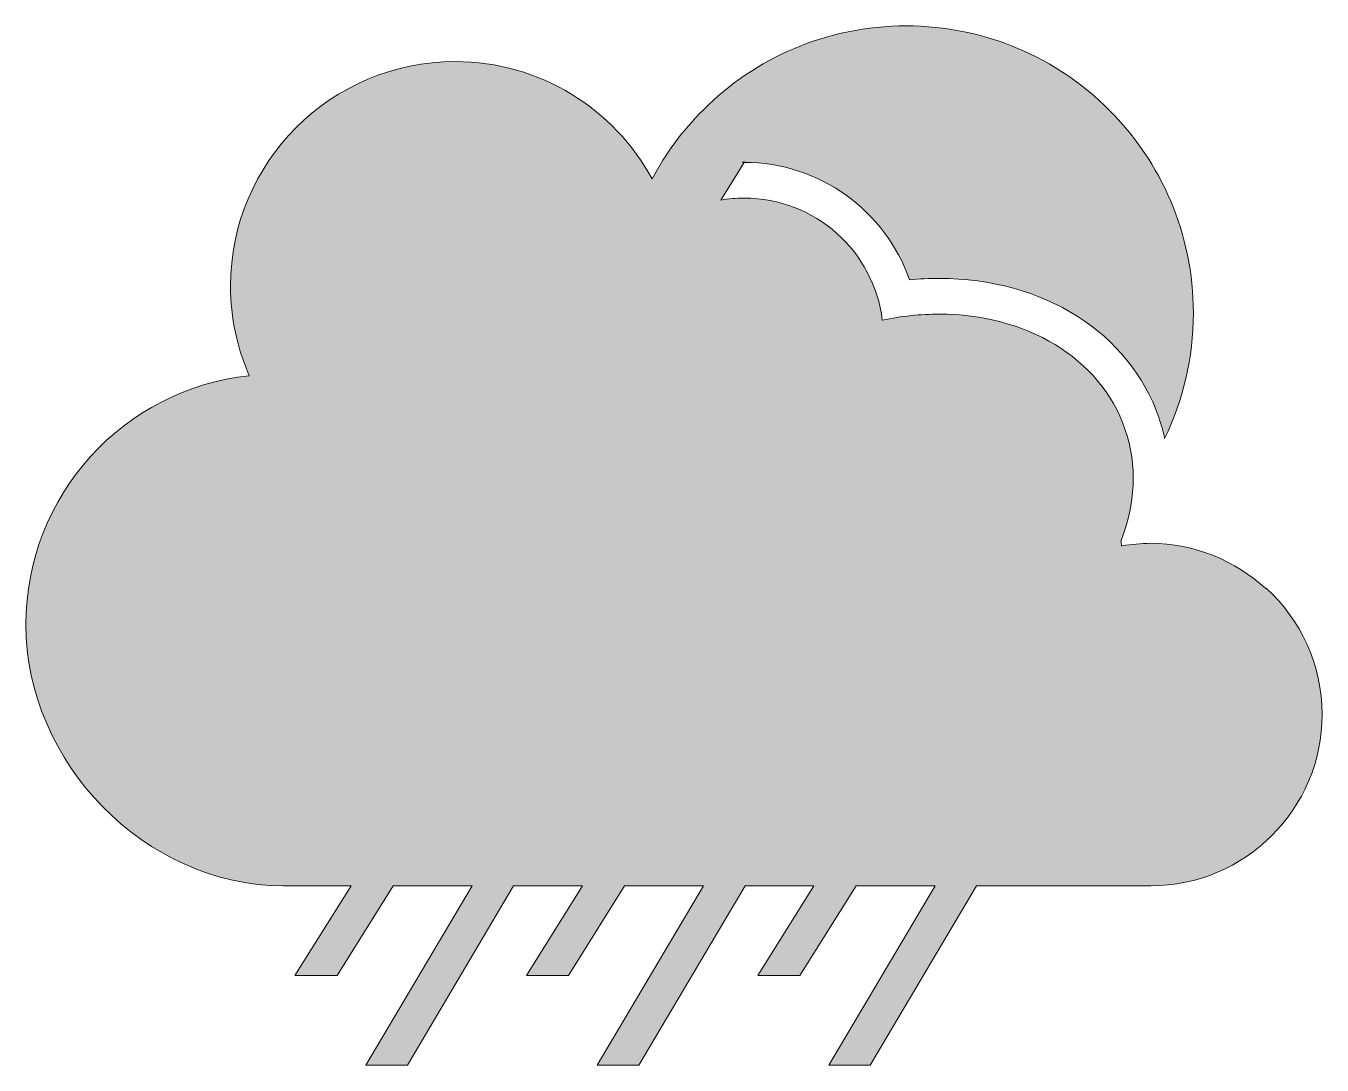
# Model space of a CAD drawing. Header units: inches. Extents: x 0 to 102, y 0 to 81.
import ezdxf

# ---------------------------------------------------------------- set-up
doc = ezdxf.new("R2010")
doc.units = ezdxf.units.IN
doc.header["$MEASUREMENT"] = 0
doc.layers.add('Layer 1', color=7, linetype='Continuous')

msp = doc.modelspace()

# ---------------------------------------------------------------- hatches: boundary and pattern name
at = {"layer": 'Layer 1', "true_color": 0xa2bbd4}
h = msp.add_hatch(color=9, dxfattribs=at)
h.dxf.hatch_style = 2
edge = h.paths.add_edge_path()
edge.add_spline(control_points=[(97.25, 37.37), (97.22, 37.36), (97.2, 37.36), (97.18, 37.36), (94.8, 39.55), (91.63, 40.9), (88.14, 40.91), (87.39, 40.91), (86.66, 40.83), (85.94, 40.71), (85.94, 40.71), (85.94, 40.72), (85.94, 40.72), (85.92, 40.72), (85.89, 40.71), (85.87, 40.71), (85.87, 40.85), (85.85, 40.99), (85.85, 41.13), (86.96, 43.97), (87.14, 47.01), (86.15, 49.87), (84.21, 55.51), (78.32, 58.88), (71.59, 58.88), (70.13, 58.88), (68.64, 58.73), (67.13, 58.4), (66.47, 63.8), (61.88, 67.98), (56.3, 67.98), (55.68, 67.98), (55.07, 67.93), (54.47, 67.82), (54.47, 67.82), (56.3, 70.78), (56.3, 70.78), (56.8, 70.84), (55.8, 70.78), (56.3, 70.78), (62.23, 70.78), (67.38, 66.98), (69.26, 61.57), (70.03, 61.64), (70.81, 61.68), (71.59, 61.68), (79.76, 61.68), (86.52, 57.41), (88.8, 50.78), (88.98, 50.24), (89.14, 49.7), (89.26, 49.14), (90.7, 52.11), (91.51, 55.44), (91.51, 58.97), (91.51, 65.18), (88.99, 70.81), (84.91, 74.88), (80.84, 78.96), (75.21, 81.48), (69, 81.48), (62.78, 81.48), (57.15, 78.96), (53.08, 74.88), (51.49, 73.3), (50.15, 71.48), (49.09, 69.49), (46.11, 74.96), (40.32, 78.68), (33.64, 78.68), (23.92, 78.68), (16.04, 70.8), (16.04, 61.08), (16.04, 58.58), (16.57, 56.21), (17.51, 54.05), (7.67, 53.01), (0, 44.68), (0, 34.56), (0, 23.73), (9.34, 14.06), (20.17, 14.06), (20.93, 14.06), (22.82, 14.06), (25.49, 14.06), (25.49, 14.06), (21.09, 7.02), (21.09, 7.02), (21.09, 7.02), (24.39, 7.02), (24.39, 7.02), (24.39, 7.02), (28.79, 14.06), (28.79, 14.06), (30.65, 14.06), (32.73, 14.06), (34.97, 14.06), (34.97, 14.06), (26.65, 0), (26.65, 0), (26.65, 0), (29.9, 0), (29.9, 0), (29.9, 0), (38.23, 14.06), (38.23, 14.06), (39.97, 14.06), (41.77, 14.06), (43.63, 14.06), (43.63, 14.06), (39.23, 7.02), (39.23, 7.02), (39.23, 7.02), (42.53, 7.02), (42.53, 7.02), (42.53, 7.02), (46.93, 14.06), (46.93, 14.06), (48.96, 14.06), (51.04, 14.06), (53.12, 14.06), (53.12, 14.06), (44.79, 0), (44.79, 0), (44.79, 0), (48.04, 0), (48.04, 0), (48.04, 0), (56.37, 14.06), (56.37, 14.06), (58.18, 14.06), (59.99, 14.06), (61.77, 14.06), (61.77, 14.06), (57.38, 7.02), (57.38, 7.02), (57.38, 7.02), (60.67, 7.02), (60.67, 7.02), (60.67, 7.02), (65.07, 14.06), (65.07, 14.06), (67.21, 14.06), (69.28, 14.06), (71.26, 14.06), (71.26, 14.06), (62.94, 0), (62.94, 0), (62.94, 0), (66.18, 0), (66.18, 0), (66.18, 0), (74.51, 14.06), (74.51, 14.06), (81.59, 14.06), (86.87, 14.06), (88.18, 14.06), (95.59, 14.06), (101.6, 20.07), (101.6, 27.49), (101.6, 31.4), (99.92, 34.91), (97.25, 37.37)], knot_values=[0, 0, 0, 0, 1, 1, 1, 2, 2, 2, 3, 3, 3, 4, 4, 4, 5, 5, 5, 6, 6, 6, 7, 7, 7, 8, 8, 8, 9, 9, 9, 10, 10, 10, 11, 11, 11, 12, 12, 12, 13, 13, 13, 14, 14, 14, 15, 15, 15, 16, 16, 16, 17, 17, 17, 18, 18, 18, 19, 19, 19, 20, 20, 20, 21, 21, 21, 22, 22, 22, 23, 23, 23, 24, 24, 24, 25, 25, 25, 26, 26, 26, 27, 27, 27, 28, 28, 28, 29, 29, 29, 30, 30, 30, 31, 31, 31, 32, 32, 32, 33, 33, 33, 34, 34, 34, 35, 35, 35, 36, 36, 36, 37, 37, 37, 38, 38, 38, 39, 39, 39, 40, 40, 40, 41, 41, 41, 42, 42, 42, 43, 43, 43, 44, 44, 44, 45, 45, 45, 46, 46, 46, 47, 47, 47, 48, 48, 48, 49, 49, 49, 50, 50, 50, 51, 51, 51, 52, 52, 52, 53, 53, 53, 54, 54, 54, 54], degree=3, periodic=1)

# ---------------------------------------------------------------- linework, layer by layer
at = {"layer": 'Layer 1', "lineweight": 0}
msp.add_open_spline([(97.25, 37.37), (97.22, 37.36), (97.2, 37.36), (97.18, 37.36), (94.8, 39.55), (91.63, 40.9), (88.14, 40.91), (87.39, 40.91), (86.66, 40.83), (85.94, 40.71), (85.94, 40.71), (85.94, 40.72), (85.94, 40.72), (85.92, 40.72), (85.89, 40.71), (85.87, 40.71), (85.87, 40.85), (85.85, 40.99), (85.85, 41.13), (86.96, 43.97), (87.14, 47.01), (86.15, 49.87), (84.21, 55.51), (78.32, 58.88), (71.59, 58.88), (70.13, 58.88), (68.64, 58.73), (67.13, 58.4), (66.47, 63.8), (61.88, 67.98), (56.3, 67.98), (55.68, 67.98), (55.07, 67.93), (54.47, 67.82), (54.47, 67.82), (56.3, 70.78), (56.3, 70.78), (56.8, 70.84), (55.8, 70.78), (56.3, 70.78), (62.23, 70.78), (67.38, 66.98), (69.26, 61.57), (70.03, 61.64), (70.81, 61.68), (71.59, 61.68), (79.76, 61.68), (86.52, 57.41), (88.8, 50.78), (88.98, 50.24), (89.14, 49.7), (89.26, 49.14), (90.7, 52.11), (91.51, 55.44), (91.51, 58.97), (91.51, 65.18), (88.99, 70.81), (84.91, 74.88), (80.84, 78.96), (75.21, 81.48), (69, 81.48), (62.78, 81.48), (57.15, 78.96), (53.08, 74.88), (51.49, 73.3), (50.15, 71.48), (49.09, 69.49), (46.11, 74.96), (40.32, 78.68), (33.64, 78.68), (23.92, 78.68), (16.04, 70.8), (16.04, 61.08), (16.04, 58.58), (16.57, 56.21), (17.51, 54.05), (7.67, 53.01), (0, 44.68), (0, 34.56), (0, 23.73), (9.34, 14.06), (20.17, 14.06), (20.93, 14.06), (22.82, 14.06), (25.49, 14.06), (25.49, 14.06), (21.09, 7.02), (21.09, 7.02), (21.09, 7.02), (24.39, 7.02), (24.39, 7.02), (24.39, 7.02), (28.79, 14.06), (28.79, 14.06), (30.65, 14.06), (32.73, 14.06), (34.97, 14.06), (34.97, 14.06), (26.65, 0), (26.65, 0), (26.65, 0), (29.9, 0), (29.9, 0), (29.9, 0), (38.23, 14.06), (38.23, 14.06), (39.97, 14.06), (41.77, 14.06), (43.63, 14.06), (43.63, 14.06), (39.23, 7.02), (39.23, 7.02), (39.23, 7.02), (42.53, 7.02), (42.53, 7.02), (42.53, 7.02), (46.93, 14.06), (46.93, 14.06), (48.96, 14.06), (51.04, 14.06), (53.12, 14.06), (53.12, 14.06), (44.79, 0), (44.79, 0), (44.79, 0), (48.04, 0), (48.04, 0), (48.04, 0), (56.37, 14.06), (56.37, 14.06), (58.18, 14.06), (59.99, 14.06), (61.77, 14.06), (61.77, 14.06), (57.38, 7.02), (57.38, 7.02), (57.38, 7.02), (60.67, 7.02), (60.67, 7.02), (60.67, 7.02), (65.07, 14.06), (65.07, 14.06), (67.21, 14.06), (69.28, 14.06), (71.26, 14.06), (71.26, 14.06), (62.94, 0), (62.94, 0), (62.94, 0), (66.18, 0), (66.18, 0), (66.18, 0), (74.51, 14.06), (74.51, 14.06), (81.59, 14.06), (86.87, 14.06), (88.18, 14.06), (95.59, 14.06), (101.6, 20.07), (101.6, 27.49), (101.6, 31.4), (99.92, 34.91), (97.25, 37.37)], degree=3, knots=[0, 0, 0, 0, 1, 1, 1, 2, 2, 2, 3, 3, 3, 4, 4, 4, 5, 5, 5, 6, 6, 6, 7, 7, 7, 8, 8, 8, 9, 9, 9, 10, 10, 10, 11, 11, 11, 12, 12, 12, 13, 13, 13, 14, 14, 14, 15, 15, 15, 16, 16, 16, 17, 17, 17, 18, 18, 18, 19, 19, 19, 20, 20, 20, 21, 21, 21, 22, 22, 22, 23, 23, 23, 24, 24, 24, 25, 25, 25, 26, 26, 26, 27, 27, 27, 28, 28, 28, 29, 29, 29, 30, 30, 30, 31, 31, 31, 32, 32, 32, 33, 33, 33, 34, 34, 34, 35, 35, 35, 36, 36, 36, 37, 37, 37, 38, 38, 38, 39, 39, 39, 40, 40, 40, 41, 41, 41, 42, 42, 42, 43, 43, 43, 44, 44, 44, 45, 45, 45, 46, 46, 46, 47, 47, 47, 48, 48, 48, 49, 49, 49, 50, 50, 50, 51, 51, 51, 52, 52, 52, 53, 53, 53, 54, 54, 54, 54], dxfattribs=at)

doc.saveas('drawing.dxf')
